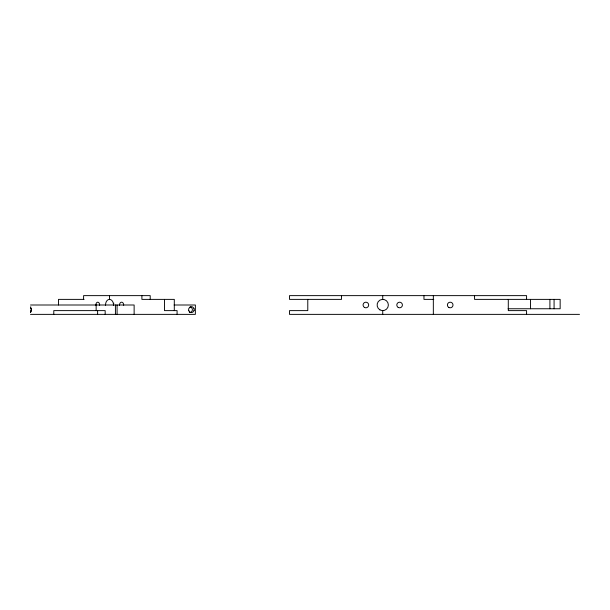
<?xml version="1.0" encoding="UTF-8"?>
<svg xmlns="http://www.w3.org/2000/svg" width="610" height="610" viewBox="0 0 610 610"><rect width="100%" height="100%" fill="white"/><g stroke="black" fill="none" stroke-linecap="round" stroke-linejoin="round"><path stroke-width="0.91" d="M30.523 312.488L31.034 310.764M31.255 310.551L30.538 312.472M193.965 310.551L193.713 311.153A2.798 2.661 22.4 0 1 189.344 311.771M189.451 307.707L188.81 308.599A2.516 2.326 -90 0 0 188.856 310.749M84.088 299.38L58.484 299.38L58.484 305M433.779 299.38L423.965 299.38L423.965 295.629M30.515 305L134.131 305L134.131 314.371M174.086 305L195.375 305L195.36 314.371L30.515 314.371M508.092 308.752L560.155 308.752L560.155 299.38L474.557 299.38L474.557 295.629M579.5 314.371L289.498 314.371L289.498 310.62L307.783 310.62L307.783 299.38M189.451 311.664L188.81 310.764M30.774 307.707L31.034 308.599M31.087 308.21L31.255 308.82M193.965 308.82L193.713 308.21A2.798 2.554 -63.4 0 0 189.42 307.676M554.078 299.38L554.078 308.752M549.915 299.38L549.915 308.752M530.479 299.38L530.479 308.752M526.575 299.38L526.575 295.629L289.498 295.629L289.498 299.38L341.516 299.38L341.516 295.629M526.575 314.371L526.575 310.62L508.29 310.62L508.29 299.38M433.336 295.629L433.336 314.371M382.737 295.629L382.737 299.38M382.737 310.62L382.737 314.371M177.075 314.371L177.075 310.62L164.494 310.62L164.494 299.38M174.3 310.62L174.3 299.38L141.901 299.38L141.901 295.629M150.205 299.38L150.205 295.629L83.6 295.629L83.6 299.38M117.082 305L117.082 314.371M115.42 305L115.42 314.371M109.503 295.629L109.503 299.38A5.62 3.973 89.4 0 0 105.538 305.274M105.164 314.371L105.164 310.62L53.794 310.62L53.779 314.371M97.615 310.62L97.615 314.371M96.151 305L96.151 310.62M109.503 299.38A5.62 4.011 90 0 1 113.513 305.274A5.62 3.973 -87.4 0 1 113.78 303.117M95.869 305.274A2.814 1.899 -90 0 1 97.752 302.186A2.814 1.899 -90 0 1 99.636 305.274M119.537 305.282A2.814 2.074 -90 0 1 121.603 302.186A2.814 2.074 -90 0 1 123.67 305.282M190.114 306.921A2.814 2.768 -90 0 1 192.356 310.071A2.814 2.768 -90 0 1 189.367 312.488M194.033 308.782A2.387 1.838 87.7 0 1 194.064 310.604M31.163 308.477A2.516 1.365 -90 0 1 31.163 310.894M31.163 308.881A2.387 1.182 -88.3 0 1 31.133 310.467M30.622 307.287A2.798 0.58 79.1 0 1 30.782 306.792M379.931 309.872A5.62 5.62 0 0 0 388.364 305A5.62 5.62 0 0 0 379.931 300.128A5.62 5.62 0 0 0 379.931 309.872M364.467 307.432A2.814 2.814 0 0 0 368.684 305A2.814 2.814 0 0 0 364.467 302.568A2.814 2.814 0 0 0 364.467 307.432M398.2 307.432A2.814 2.814 0 0 0 402.417 305A2.814 2.814 0 0 0 398.2 302.568A2.814 2.814 0 0 0 398.2 307.432M448.792 307.432A2.814 2.806 0 0 0 453.009 305A2.814 2.806 0 0 0 448.792 302.568A2.814 2.806 0 0 0 448.792 307.432"/></g></svg>
